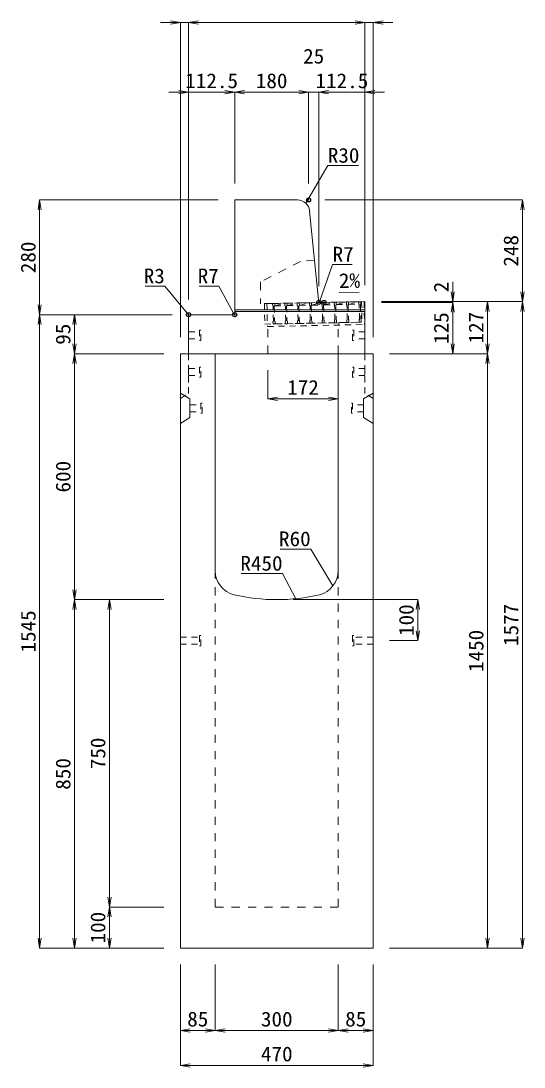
# Model space of a CAD drawing. Units: millimetres at full size; some dimension numbers follow another scale. Extents: x -18734 to 51600, y -18820 to 17820.
# Drawn here: x 13776 to 15003, y 3360 to 5912 of the extents above; entities that cross this region are included whole.
import ezdxf
from ezdxf.enums import TextEntityAlignment as Align

# ---------------------------------------------------------------- set-up
doc = ezdxf.new("R2010")
doc.units = ezdxf.units.MM
doc.header["$LTSCALE"] = 20
doc.header["$PDMODE"] = 32
doc.header["$PDSIZE"] = 10
doc.linetypes.add('USER1', pattern=[2, 1, -1])
doc.linetypes.add('USER2', pattern=[1.35, 0.75, -0.6])
for name, color, linetype, lineweight in [('インサート', 3, 'USER2', 9), ('グレーチング', 7, 'USER2', 5), ('受枠', 3, 'USER2', 9), ('寸法線', 7, 'Continuous', 13), ('引出線', 4, 'Continuous', 13), ('本体', 2, 'Continuous', 13), ('目地', 132, 'Continuous', 5)]:
    doc.layers.add(name, color=color, linetype=linetype, lineweight=lineweight)
doc.layers.add('作業エリア', color=11, linetype='Continuous')
doc.styles.add('ＭＳ 明朝', font='')
doc.styles.get('ＭＳ 明朝').set_extended_font_data('MS Mincho')

# ---------------------------------------------------------------- blocks, each defined once
blk = doc.blocks.new('open_arrow')
at = {"color": 0, "linetype": 'Continuous', "lineweight": -2}
blk.add_lwpolyline([(7.5, 1.25), (0, 0), (7.5, -1.25)], dxfattribs=at)

msp = doc.modelspace()

# ---------------------------------------------------------------- linework, layer by layer
at = {"layer": 'インサート'}
for p, q in [((14215, 5157.5), (14212, 5157.5)), ((14212, 5157.5), (14212, 5132.5)), ((14215, 5132.5), (14215, 5157.5)), ((14585, 5157.5), (14588, 5157.5)), ((14585, 5132.5), (14585, 5157.5)), ((14588, 5157.5), (14588, 5132.5)), ((14185, 5153.5), (14212, 5153.5)), ((14185, 5153.5), (14185, 5136.5)), ((14185, 5136.5), (14212, 5136.5)), ((14212, 5132.5), (14215, 5132.5)), ((14588, 5132.5), (14585, 5132.5)), ((14615, 5153.5), (14588, 5153.5)), ((14615, 5136.5), (14588, 5136.5)), ((14615, 5153.5), (14615, 5136.5)), ((14185, 5063.5), (14212, 5063.5)), ((14185, 5063.5), (14185, 5046.5)), ((14215, 5067.5), (14212, 5067.5)), ((14212, 5067.5), (14212, 5042.5)), ((14215, 5042.5), (14215, 5067.5)), ((14585, 5067.5), (14588, 5067.5)), ((14585, 5042.5), (14585, 5067.5)), ((14588, 5067.5), (14588, 5042.5)), ((14615, 5063.5), (14588, 5063.5)), ((14615, 5063.5), (14615, 5046.5)), ((14185, 5046.5), (14212, 5046.5)), ((14212, 5042.5), (14215, 5042.5)), ((14588, 5042.5), (14585, 5042.5)), ((14615, 5046.5), (14588, 5046.5)), ((14218.2, 4979.5), (14215.2, 4979.5)), ((14215.2, 4979.5), (14215.2, 4954.5)), ((14218.2, 4954.5), (14218.2, 4979.5)), ((14581.8, 4979.5), (14584.8, 4979.5)), ((14581.8, 4954.5), (14581.8, 4979.5)), ((14584.8, 4979.5), (14584.8, 4954.5)), ((14188.2, 4975.5), (14215.2, 4975.5)), ((14188.2, 4975.5), (14188.2, 4958.5)), ((14188.2, 4958.5), (14215.2, 4958.5)), ((14215.2, 4954.5), (14218.2, 4954.5)), ((14584.8, 4954.5), (14581.8, 4954.5)), ((14611.8, 4975.5), (14584.8, 4975.5)), ((14611.8, 4958.5), (14584.8, 4958.5)), ((14611.8, 4975.5), (14611.8, 4958.5)), ((14165, 4408.5), (14212, 4408.5)), ((14165, 4408.5), (14165, 4391.5)), ((14165, 4391.5), (14212, 4391.5)), ((14215, 4412.5), (14212, 4412.5)), ((14212, 4412.5), (14212, 4387.5)), ((14215, 4387.5), (14215, 4412.5)), ((14588, 4412.5), (14585, 4412.5)), ((14585, 4412.5), (14585, 4387.5)), ((14588, 4387.5), (14588, 4412.5)), ((14635, 4408.5), (14588, 4408.5)), ((14635, 4391.5), (14588, 4391.5)), ((14635, 4391.5), (14635, 4408.5)), ((14212, 4387.5), (14215, 4387.5)), ((14585, 4387.5), (14588, 4387.5))]:
    msp.add_line(p, q, dxfattribs=at)
at = {"layer": 'グレーチング'}
for p, q in [((14389.92, 5222.5), (14604.88, 5226.8)), ((14395.04, 5216.6), (14419.92, 5223.1)), ((14395.04, 5216.6), (14420.04, 5217.1)), ((14425.04, 5217.2), (14449.91, 5223.7)), ((14425.04, 5217.2), (14450.03, 5217.7)), ((14455.03, 5217.8), (14479.91, 5224.3)), ((14455.03, 5217.8), (14480.03, 5218.3)), ((14485.03, 5218.4), (14509.9, 5224.9)), ((14485.03, 5218.4), (14510.02, 5218.9)), ((14515.02, 5219), (14539.89, 5225.5)), ((14515.02, 5219), (14540.01, 5219.5)), ((14545.01, 5219.6), (14569.89, 5226.1)), ((14545.01, 5219.6), (14570.01, 5220.1)), ((14575.01, 5220.2), (14599.88, 5226.7)), ((14575.01, 5220.2), (14600, 5220.7)), ((14390.92, 5172.51), (14605.88, 5176.81))]:
    msp.add_line(p, q, dxfattribs=at)
for points in [[(14389.92, 5222.5), (14394.92, 5222.6), (14395.04, 5216.6), (14394.06, 5215.58), (14394.78, 5179.59), (14395.8, 5178.61), (14395.92, 5172.61), (14390.92, 5172.51), (14390.8, 5178.51), (14391.78, 5179.53), (14391.06, 5215.52), (14390.04, 5216.5)], [(14419.92, 5223.1), (14424.92, 5223.2), (14425.04, 5217.2), (14424.06, 5216.18), (14424.78, 5180.19), (14425.8, 5179.21), (14425.92, 5173.21), (14420.92, 5173.11), (14420.8, 5179.11), (14421.78, 5180.13), (14421.06, 5216.12), (14420.04, 5217.1)], [(14449.91, 5223.7), (14454.91, 5223.8), (14455.03, 5217.8), (14454.05, 5216.78), (14454.77, 5180.79), (14455.79, 5179.81), (14455.91, 5173.81), (14450.91, 5173.71), (14450.79, 5179.71), (14451.77, 5180.73), (14451.05, 5216.72), (14450.03, 5217.7)], [(14479.91, 5224.3), (14484.91, 5224.4), (14485.03, 5218.4), (14484.05, 5217.38), (14484.77, 5181.39), (14485.79, 5180.41), (14485.91, 5174.41), (14480.91, 5174.31), (14480.79, 5180.31), (14481.77, 5181.33), (14481.05, 5217.32), (14480.03, 5218.3)], [(14509.9, 5224.9), (14514.9, 5225), (14515.02, 5219), (14514.04, 5217.98), (14514.76, 5181.99), (14515.78, 5181.01), (14515.9, 5175.01), (14510.9, 5174.91), (14510.78, 5180.91), (14511.76, 5181.93), (14511.04, 5217.92), (14510.02, 5218.9)], [(14539.89, 5225.5), (14544.89, 5225.6), (14545.01, 5219.6), (14544.03, 5218.58), (14544.75, 5182.59), (14545.77, 5181.61), (14545.89, 5175.61), (14540.89, 5175.51), (14540.77, 5181.51), (14541.75, 5182.53), (14541.03, 5218.52), (14540.01, 5219.5)], [(14569.89, 5226.1), (14574.89, 5226.2), (14575.01, 5220.2), (14574.03, 5219.18), (14574.75, 5183.19), (14575.77, 5182.21), (14575.89, 5176.21), (14570.89, 5176.11), (14570.77, 5182.11), (14571.75, 5183.13), (14571.03, 5219.12), (14570.01, 5220.1)], [(14599.88, 5226.7), (14604.88, 5226.8), (14605, 5220.8), (14604.02, 5219.78), (14604.74, 5183.79), (14605.76, 5182.81), (14605.88, 5176.81), (14600.88, 5176.71), (14600.76, 5182.71), (14601.74, 5183.73), (14601.02, 5219.72), (14600, 5220.7)]]:
    msp.add_lwpolyline(points, close=True, dxfattribs=at)
at = {"layer": '作業エリア'}
for p in [(14477.5, 5475), (14502.5, 5225), (14515, 5225), (14185, 5195), (14297.5, 5195)]:
    msp.add_point(p, dxfattribs=at)
at = {"layer": '受枠'}
for p, q in [((14369.93, 5222.1), (14612.88, 5226.96)), ((14369.93, 5222.1), (14370.93, 5172.11)), ((14375.93, 5222.22), (14377.05, 5166.23)), ((14606.88, 5226.84), (14607.88, 5176.85)), ((14612.88, 5226.96), (14614, 5170.97)), ((14370.93, 5172.11), (14607.88, 5176.85)), ((14377.05, 5166.23), (14614, 5170.97)), ((14550.89, 5175.71), (14551.01, 5169.71))]:
    msp.add_line(p, q, dxfattribs=at)
at = {"layer": '寸法線'}
for p, q in [((14233, 5907.69), (14117, 5907.69)), ((14165, 5140), (14165, 5907.69)), ((14185, 5907.69), (14615, 5907.69)), ((14185, 5232), (14185, 5907.69)), ((14185, 5232), (14185, 5907.69)), ((14567, 5907.69), (14683, 5907.69)), ((14615, 5267), (14615, 5907.69)), ((14615, 5267), (14615, 5907.69)), ((14635, 5140), (14635, 5907.69)), ((14137, 5737.69), (14297.5, 5737.69)), ((14185, 5232), (14185, 5737.69)), ((14297.5, 5737.69), (14477.5, 5737.69)), ((14297.5, 5515), (14297.5, 5737.69)), ((14297.5, 5515), (14297.5, 5737.69)), ((14429.5, 5737.69), (14550.5, 5737.69)), ((14477.5, 5515), (14477.5, 5737.69)), ((14477.5, 5515), (14477.5, 5737.69)), ((14502.5, 5265), (14502.5, 5737.69)), ((14502.5, 5737.69), (14663, 5737.69)), ((14502.5, 5265), (14502.5, 5737.69)), ((14615, 5267), (14615, 5737.69)), ((13822.06, 5195), (13822.06, 5475)), ((14257.5, 5475), (13822.06, 5475)), ((14517.5, 5475), (14998.78, 5475)), ((14998.78, 5227), (14998.78, 5475)), ((14828.78, 5177), (14828.78, 5275)), ((14655, 5227), (14998.78, 5227)), ((14655, 5227), (14913.78, 5227)), ((14655, 5227), (14828.78, 5227)), ((14655, 5227), (14998.78, 5227)), ((14655, 5225), (14828.78, 5225)), ((14655, 5225), (14828.78, 5225)), ((14828.78, 5100), (14828.78, 5225)), ((14913.78, 5100), (14913.78, 5227)), ((14998.78, 5227), (14998.78, 3650)), ((13822.06, 3650), (13822.06, 5195)), ((14145, 5195), (13822.06, 5195)), ((14145, 5195), (13822.06, 5195)), ((13907.06, 5100), (13907.06, 5195)), ((14145, 5195), (13907.06, 5195)), ((13907.06, 5100), (13907.06, 4500)), ((14125, 5100), (13907.06, 5100)), ((14125, 5100), (13907.06, 5100)), ((14675, 5100), (14913.78, 5100)), ((14675, 5100), (14913.78, 5100)), ((14675, 5100), (14828.78, 5100)), ((14913.78, 5100), (14913.78, 3650)), ((14378, 5060), (14378, 4989.77)), ((14378, 4989.77), (14550, 4989.77)), ((14125, 4500), (13907.06, 4500)), ((13907.06, 3650), (13907.06, 4500)), ((14125, 4500), (13907.06, 4500)), ((13992.06, 4500), (13992.06, 3750)), ((14125, 4500), (13992.06, 4500)), ((14440, 4500), (14743.78, 4500)), ((14743.78, 4500), (14743.78, 4400)), ((14675, 4400), (14743.78, 4400)), ((14125, 3750), (13992.06, 3750)), ((13992.06, 3750), (13992.06, 3650)), ((14125, 3750), (13992.06, 3750)), ((14125, 3650), (13822.06, 3650)), ((14125, 3650), (13907.06, 3650)), ((14125, 3650), (13992.06, 3650)), ((14675, 3650), (14913.78, 3650)), ((14675, 3650), (14998.78, 3650)), ((14165, 3610), (14165, 3448.84)), ((14165, 3610), (14165, 3363.84)), ((14250, 3610), (14250, 3448.84)), ((14250, 3610), (14250, 3448.84)), ((14550, 3610), (14550, 3448.84)), ((14550, 3610), (14550, 3448.84)), ((14635, 3610), (14635, 3448.84)), ((14635, 3610), (14635, 3363.84)), ((14165, 3448.84), (14250, 3448.84)), ((14250, 3448.84), (14550, 3448.84)), ((14550, 3448.84), (14635, 3448.84)), ((14165, 3363.84), (14635, 3363.84))]:
    msp.add_line(p, q, dxfattribs=at)
at = {"layer": '引出線'}
for points in [[(14470.48, 5467.24), (14524.33, 5558.64), (14599, 5558.64)], [(14504.14, 5226.81), (14536.08, 5317.58), (14584.01, 5317.58)], [(14185.88, 5194.12), (14127.15, 5264.49), (14079.43, 5264.49)], [(14295.45, 5197.05), (14258.75, 5264.49), (14210.82, 5264.49)], [(14552.12, 5249.12), (14600.83, 5250.1), (14552.08, 5249.12)], [(14537.07, 4533.32), (14482.66, 4623.21), (14407.98, 4623.21)], [(14446.44, 4502.4), (14414.22, 4563.55), (14313.21, 4563.55)]]:
    msp.add_lwpolyline(points, dxfattribs=at)
at = {"layer": '本体'}
for p, q in [((14297.5, 5475), (14297.5, 5202)), ((14297.5, 5475), (14450.35, 5475)), ((14480.2, 5447.99), (14501.87, 5231.3)), ((14515, 5225), (14508.83, 5225)), ((14615, 5227), (14515, 5225)), ((14615, 5227), (14615, 5100)), ((14185, 5192), (14185, 5100)), ((14290.5, 5195), (14188, 5195)), ((14165, 5100), (14165, 3650)), ((14165, 5100), (14250, 5100)), ((14185, 5100), (14615, 5100)), ((14250, 5100), (14250, 4570.53)), ((14550, 5100), (14635, 5100)), ((14550, 5100), (14550, 4570.53)), ((14635, 5100), (14635, 3650)), ((14165, 3650), (14635, 3650))]:
    msp.add_line(p, q, dxfattribs=at)
at = {"layer": '本体', "linetype": 'USER1'}
for p, q in [((14457.5, 5325), (14360.5, 5275)), ((14492.2, 5328), (14457.5, 5325)), ((14360.5, 5275), (14360.5, 5221.91)), ((14515, 5225), (14360.5, 5221.91)), ((14378, 5100), (14378, 5172.25)), ((14550, 5100), (14550, 5175.69))]:
    msp.add_line(p, q, dxfattribs=at)
at = {"layer": '本体', "linetype": 'USER2', "lineweight": 9}
for p, q in [((14185, 5003), (14185, 5100)), ((14615, 5003), (14615, 5100)), ((14165, 4990.5), (14185, 5003)), ((14635, 4990.5), (14615, 5003))]:
    msp.add_line(p, q, dxfattribs=at)
at = {"layer": '本体', "lineweight": 9}
for p, q in [((14165, 5004), (14188.2, 4989.5)), ((14634.58, 5003.74), (14611.8, 4989.5)), ((14188.2, 4989.5), (14188.2, 4944.5)), ((14611.8, 4989.5), (14611.8, 4944.5)), ((14188.2, 4944.5), (14165, 4930)), ((14611.8, 4944.5), (14635, 4930))]:
    msp.add_line(p, q, dxfattribs=at)
at = {"layer": '本体', "linetype": 'USER1', "lineweight": 15}
for p, q in [((14250, 4570.53), (14250, 3750)), ((14550, 4570.53), (14550, 3750)), ((14250, 3750), (14550, 3750))]:
    msp.add_line(p, q, dxfattribs=at)
at = {"layer": '本体'}
for centre, radius, start, end in [((14450.35, 5445), 30, 5.71059, 90), ((14508.83, 5232), 7, 185.71059, 270), ((14188, 5192), 3, 90, 180), ((14290.5, 5202), 7, 270, 0), ((14310, 4570.53), 60, 180, 256.65764), ((14490, 4570.53), 60, 283.34236, 0), ((14400, 4950), 450, 256.65764, 283.34236)]:
    msp.add_arc(centre, radius, start, end, dxfattribs=at)
at = {"layer": '目地'}
for p, q in [((14615, 5207), (14297.5, 5207)), ((14615, 5203), (14297.5, 5203))]:
    msp.add_line(p, q, dxfattribs=at)

# ---------------------------------------------------------------- block references
at = {"layer": '寸法線', "xscale": 3.2, "yscale": 3.2}
for p, rotation in [((14165, 5907.69), 180), ((14615, 5907.69), 180), ((14615, 5907.69), 180), ((14185, 5737.69), 180), ((14297.5, 5737.69), 180), ((14477.5, 5737.69), 180), ((14477.5, 5737.69), 180), ((13822.06, 5475), 270), ((14998.78, 5475), 270), ((14828.78, 5227), 90), ((14998.78, 5227), 90), ((13822.06, 5195), 90), ((14828.78, 5225), 270), ((14828.78, 5225), 270), ((14913.78, 5227), 270), ((14998.78, 5227), 270), ((13822.06, 5195), 270), ((13907.06, 5195), 270), ((13907.06, 5100), 90), ((14828.78, 5100), 90), ((14913.78, 5100), 90), ((13907.06, 5100), 270), ((14913.78, 5100), 270), ((14550, 4989.77), 180), ((13907.06, 4500), 90), ((13907.06, 4500), 270), ((13992.06, 4500), 270), ((14743.78, 4500), 270), ((14743.78, 4400), 90), ((13992.06, 3750), 90), ((13992.06, 3750), 270), ((13822.06, 3650), 90), ((13907.06, 3650), 90), ((13992.06, 3650), 90), ((14913.78, 3650), 90), ((14998.78, 3650), 90), ((14250, 3448.84), 180), ((14550, 3448.84), 180), ((14635, 3448.84), 180), ((14635, 3363.84), 180)]:
    msp.add_blockref('open_arrow', p, dxfattribs=dict(at, rotation=rotation))
for p in [(14185, 5907.69), (14185, 5907.69), (14635, 5907.69), (14297.5, 5737.69), (14502.5, 5737.69), (14502.5, 5737.69), (14615, 5737.69), (14378, 4989.77), (14165, 3448.84), (14250, 3448.84), (14550, 3448.84), (14165, 3363.84)]:
    msp.add_blockref('open_arrow', p, dxfattribs=at)
at = {"layer": '引出線', "xscale": 0.0533, "yscale": 0.0533}
for p, rotation in [((14470.48, 5467.24), 59.5), ((14552.12, 5249.12), 1.1), ((14504.14, 5226.81), 70.6), ((14185.88, 5194.12), 129.8), ((14295.45, 5197.05), 118.6), ((14537.07, 4533.32), 121.2), ((14446.44, 4502.4), 117.8)]:
    msp.add_blockref('open_arrow', p, dxfattribs=dict(at, rotation=rotation))

# ---------------------------------------------------------------- texts
at = {"layer": '寸法線', "style": 'ＭＳ 明朝', "width": 1.05}
for s, p in [('25', (14490, 5825.69)), ('112.5', (14241.25, 5765.69)), ('180', (14387.5, 5765.69)), ('112.5', (14558.75, 5765.69)), ('172', (14464, 5017.77)), ('85', (14207.5, 3476.84)), ('300', (14400, 3476.84)), ('85', (14592.5, 3476.84)), ('470', (14400, 3391.84))]:
    msp.add_text(s, height=36.03, dxfattribs=at).set_placement(p, align=Align.MIDDLE_CENTER)
for s, p in [('248', (14970.78, 5351)), ('280', (13794.06, 5335)), ('2', (14800.78, 5262.59)), ('125', (14800.78, 5162.5)), ('127', (14885.78, 5163.5)), ('95', (13879.06, 5147.5)), ('600', (13879.06, 4800)), ('1545', (13794.06, 4422.5)), ('100', (14715.78, 4450)), ('1577', (14970.78, 4438.5)), ('1450', (14885.78, 4375)), ('750', (13964.06, 4125)), ('850', (13879.06, 4075)), ('100', (13964.06, 3700))]:
    msp.add_text(s, height=36.03, rotation=90, dxfattribs=at).set_placement(p, align=Align.MIDDLE_CENTER)
at = {"layer": '引出線', "style": 'ＭＳ 明朝', "width": 1.05}
for s, p in [('R30', (14524.33, 5601.84)), ('R7', (14536.08, 5360.78))]:
    msp.add_text(s, height=36.03, dxfattribs=at).set_placement(p, align=Align.TOP_LEFT)
for s, p in [('R3', (14127.15, 5307.69)), ('R7', (14258.75, 5307.69)), ('R60', (14482.66, 4666.41)), ('R450', (14414.22, 4606.75))]:
    msp.add_text(s, height=36.03, dxfattribs=at).set_placement(p, align=Align.TOP_RIGHT)
msp.add_text('2%', height=36.03, rotation=1.146, dxfattribs=at).set_placement((14551.15, 5296.02), align=Align.TOP_LEFT)

doc.saveas('drawing.dxf')
